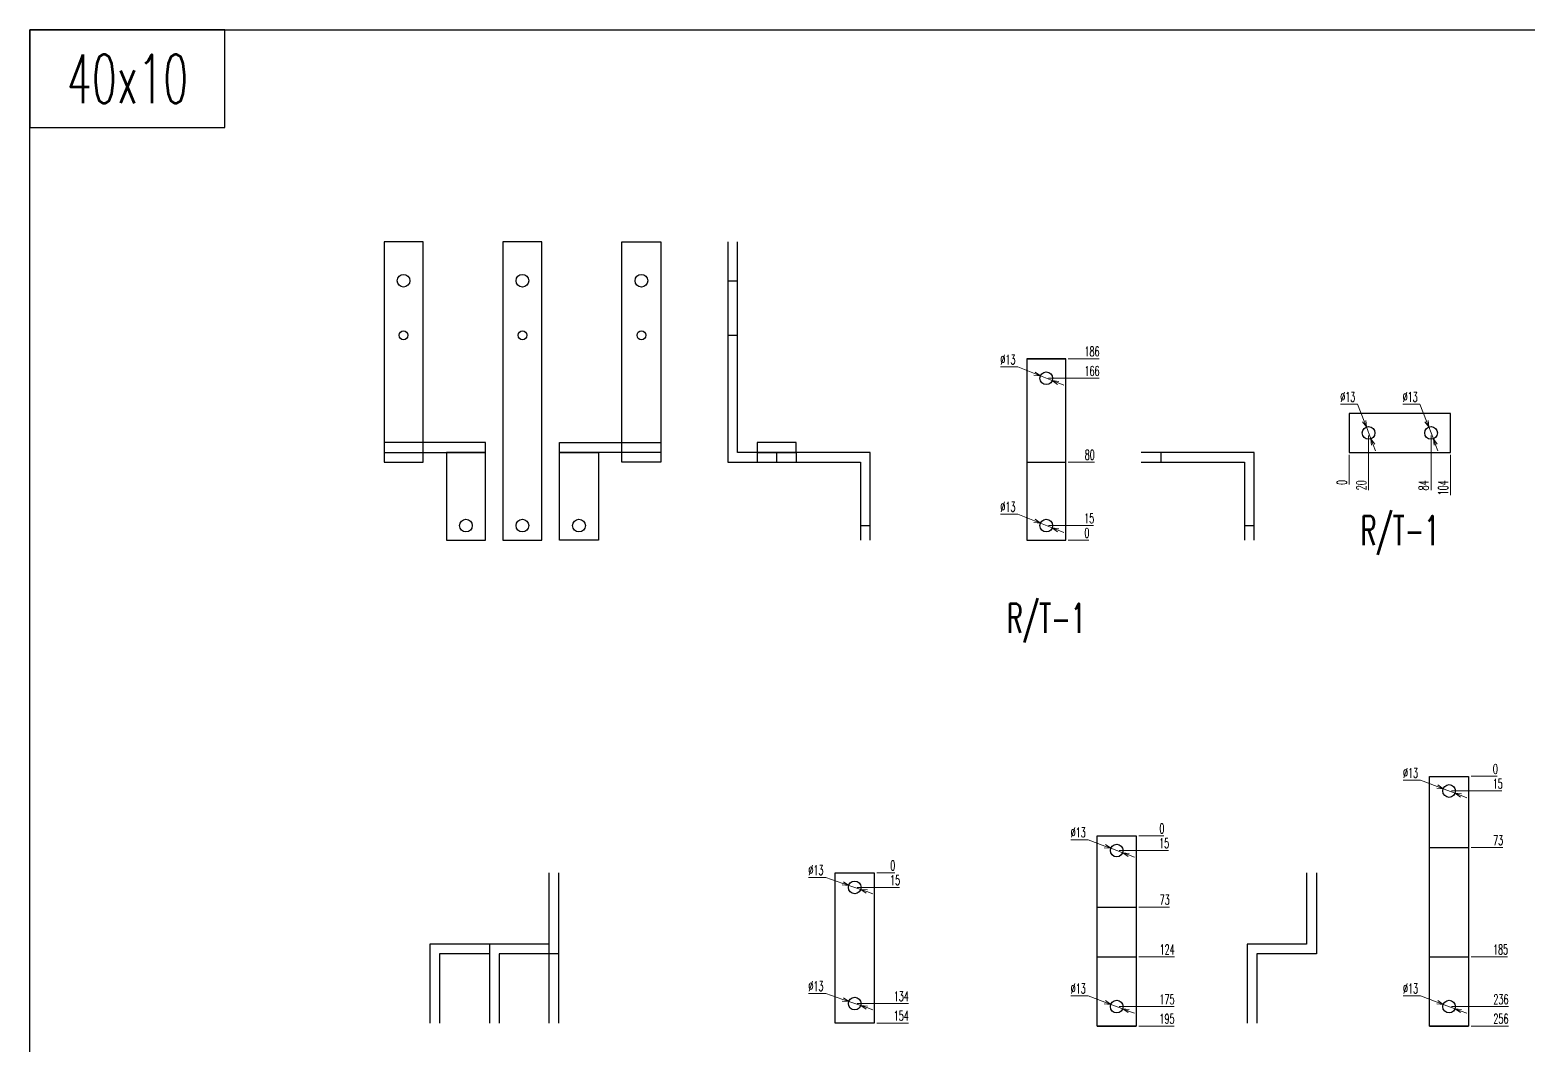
# Model space of a CAD drawing. Header units: millimetres. Extents: x 28713 to 59118, y -54378 to -19615.
# Drawn here: x 37400 to 38935, y -20655 to -19615 of the extents above; entities that cross this region are included whole.
import ezdxf
from ezdxf.enums import TextEntityAlignment as Align

# ---------------------------------------------------------------- set-up
doc = ezdxf.new("R2010")
doc.units = ezdxf.units.MM
doc.header["$LTSCALE"] = 3
doc.layers.add('@.VISIBLE', color=7, linetype='Continuous')
doc.styles.add('Ann_w01', font='romans.shx', dxfattribs={"width": 0.6, "bigfont": 'chineset.shx'})
doc.dimstyles.new('Dim 01_SC05', dxfattribs={"dimscale": 5, "dimtxt": 2, "dimasz": 1.3, "dimexe": 0.5, "dimexo": 0.5, "dimgap": 0.5, "dimtad": 1, "dimtoh": 1, "dimdec": 1, "dimzin": 12, "dimdsep": 46, "dimtxsty": 'Ann_w01', "dimblk": 'OPEN30', "dimcen": 1.5, "dimclrd": 6, "dimclre": 6, "dimclrt": 3, "dimadec": 1, "dimazin": 3, "dimtm": 1e-09, "dimtfac": 1, "dimtdec": 1, "dimtmove": 0, "dimatfit": 3, "dimldrblk": 'OPEN30', "dimfxl": 1, "dimtolj": 1, "dimlwd": 20, "dimlwe": 20, "dimarcsym": 0})

# ---------------------------------------------------------------- blocks, each defined once
blk = doc.blocks.new('*D426')
at = {"color": 6, "lineweight": 20, "transparency": 16777216}
blk.add_line((38464.7, -20138.4), (38485.9, -20138.4), dxfattribs=at)
at = {"layer": 'Defpoints', "color": 0, "transparency": 16777216}
for p in [(38442.2, -20138.4), (38462.2, -20138.4), (38479.4, -20138.4)]:
    blk.add_point(p, dxfattribs=at)
at = {"color": 3, "transparency": 16777216, "insert": (38483.9, -20130.9), "char_height": 10, "attachment_point": 5, "style": 'Ann_w01'}
blk.add_mtext('\\A1;0', dxfattribs=at)
blk = doc.blocks.new('_Open30')
at = {"color": 0, "linetype": 'ByBlock', "lineweight": -2}
for p, q in [((-1, 0.27), (0, 0)), ((0, 0), (-1, -0.27)), ((0, 0), (-1, 0))]:
    blk.add_line(p, q, dxfattribs=at)
blk = doc.blocks.new('*D427')
at = {"color": 6, "lineweight": 20, "transparency": 16777216}
blk.add_line((38444.7, -20123.4), (38490.8, -20123.4), dxfattribs=at)
at = {"layer": 'Defpoints', "color": 0, "transparency": 16777216}
for p in [(38442.2, -20123.4), (38479.4, -20123.4), (38442.2, -20138.4)]:
    blk.add_point(p, dxfattribs=at)
at = {"color": 3, "transparency": 16777216, "insert": (38486.3, -20115.9), "char_height": 10, "attachment_point": 5, "style": 'Ann_w01'}
blk.add_mtext('\\A1;15', dxfattribs=at)
blk = doc.blocks.new('*D428')
at = {"color": 6, "lineweight": 20, "transparency": 16777216}
blk.add_line((38464.7, -20058.4), (38491.6, -20058.4), dxfattribs=at)
at = {"layer": 'Defpoints', "color": 0, "transparency": 16777216}
for p in [(38462.2, -20058.4), (38479.4, -20058.4), (38442.2, -20138.4)]:
    blk.add_point(p, dxfattribs=at)
at = {"color": 3, "transparency": 16777216, "insert": (38486.8, -20050.9), "char_height": 10, "attachment_point": 5, "style": 'Ann_w01'}
blk.add_mtext('\\A1;80', dxfattribs=at)
blk = doc.blocks.new('*D429')
at = {"color": 6, "lineweight": 20, "transparency": 16777216}
blk.add_line((38444.7, -19972.4), (38496.5, -19972.4), dxfattribs=at)
at = {"layer": 'Defpoints', "color": 0, "transparency": 16777216}
for p in [(38442.2, -19972.4), (38479.4, -19972.4), (38442.2, -20138.4)]:
    blk.add_point(p, dxfattribs=at)
at = {"color": 3, "transparency": 16777216, "insert": (38489.2, -19964.9), "char_height": 10, "attachment_point": 5, "style": 'Ann_w01'}
blk.add_mtext('\\A1;166', dxfattribs=at)
blk = doc.blocks.new('*D430')
at = {"color": 6, "lineweight": 20, "transparency": 16777216}
blk.add_line((38464.7, -19952.4), (38496.5, -19952.4), dxfattribs=at)
at = {"layer": 'Defpoints', "color": 0, "transparency": 16777216}
for p in [(38462.2, -19952.4), (38479.4, -19952.4), (38442.2, -20138.4)]:
    blk.add_point(p, dxfattribs=at)
at = {"color": 3, "transparency": 16777216, "insert": (38489.2, -19944.9), "char_height": 10, "attachment_point": 5, "style": 'Ann_w01'}
blk.add_mtext('\\A1;186', dxfattribs=at)
blk = doc.blocks.new('*D431')
at = {"color": 6, "lineweight": 20, "transparency": 16777216}
for p, q in [((38395.3, -19960.7), (38413, -19960.7)), ((38413, -19960.7), (38430.2, -19967.6)), ((38448.3, -19974.8), (38436.2, -19970)), ((38454.3, -19977.2), (38460.4, -19979.6))]:
    blk.add_line(p, q, dxfattribs=at)
at = {"layer": 'Defpoints', "color": 0, "transparency": 16777216}
for p in [(38436.2, -19970), (38448.3, -19974.8)]:
    blk.add_point(p, dxfattribs=at)
at = {"color": 6, "lineweight": 20, "transparency": 16777216, "xscale": 6.5, "yscale": 6.5, "zscale": 6.5}
for p, rotation in [((38436.2, -19970), 338.2641134845895), ((38448.3, -19974.8), 158.2641134845896)]:
    blk.add_blockref('_Open30', p, dxfattribs=dict(at, rotation=rotation))
at = {"color": 3, "transparency": 16777216, "insert": (38402.9, -19953.2), "char_height": 10, "attachment_point": 5, "style": 'Ann_w01'}
blk.add_mtext('\\A1;∅13', dxfattribs=at)
blk = doc.blocks.new('*D432')
at = {"color": 6, "lineweight": 20, "transparency": 16777216}
for p, q in [((38395.3, -20111.7), (38413, -20111.7)), ((38413, -20111.7), (38430.2, -20118.6)), ((38448.3, -20125.8), (38436.2, -20121)), ((38454.3, -20128.2), (38460.4, -20130.6))]:
    blk.add_line(p, q, dxfattribs=at)
at = {"layer": 'Defpoints', "color": 0, "transparency": 16777216}
for p in [(38436.2, -20121), (38448.3, -20125.8)]:
    blk.add_point(p, dxfattribs=at)
at = {"color": 6, "lineweight": 20, "transparency": 16777216, "xscale": 6.5, "yscale": 6.5, "zscale": 6.5}
for p, rotation in [((38436.2, -20121), 338.26411348453), ((38448.3, -20125.8), 158.26411348453)]:
    blk.add_blockref('_Open30', p, dxfattribs=dict(at, rotation=rotation))
at = {"color": 3, "transparency": 16777216, "insert": (38402.9, -20104.2), "char_height": 10, "attachment_point": 5, "style": 'Ann_w01'}
blk.add_mtext('\\A1;∅13', dxfattribs=at)
blk = doc.blocks.new('*D433')
at = {"color": 6, "lineweight": 20, "transparency": 16777216}
blk.add_line((38752.9, -20050.9), (38752.9, -20081.2), dxfattribs=at)
at = {"layer": 'Defpoints', "color": 0, "transparency": 16777216}
for p in [(38752.9, -20028.4), (38752.9, -20048.4), (38752.9, -20074.7)]:
    blk.add_point(p, dxfattribs=at)
at = {"color": 3, "transparency": 16777216, "insert": (38745.4, -20079.2), "char_height": 10, "attachment_point": 5, "rotation": 90, "style": 'Ann_w01'}
blk.add_mtext('\\A1;0', dxfattribs=at)
blk = doc.blocks.new('*D434')
at = {"color": 6, "lineweight": 20, "transparency": 16777216}
blk.add_line((38772.9, -20030.9), (38772.9, -20087), dxfattribs=at)
at = {"layer": 'Defpoints', "color": 0, "transparency": 16777216}
for p in [(38752.9, -20028.4), (38772.9, -20028.4), (38772.9, -20074.7)]:
    blk.add_point(p, dxfattribs=at)
at = {"color": 3, "transparency": 16777216, "insert": (38765.4, -20082.1), "char_height": 10, "attachment_point": 5, "rotation": 90, "style": 'Ann_w01'}
blk.add_mtext('\\A1;20', dxfattribs=at)
blk = doc.blocks.new('*D435')
at = {"color": 6, "lineweight": 20, "transparency": 16777216}
blk.add_line((38836.9, -20030.9), (38836.9, -20087.2), dxfattribs=at)
at = {"layer": 'Defpoints', "color": 0, "transparency": 16777216}
for p in [(38752.9, -20028.4), (38836.9, -20028.4), (38836.9, -20074.7)]:
    blk.add_point(p, dxfattribs=at)
at = {"color": 3, "transparency": 16777216, "insert": (38829.4, -20082.2), "char_height": 10, "attachment_point": 5, "rotation": 90, "style": 'Ann_w01'}
blk.add_mtext('\\A1;84', dxfattribs=at)
blk = doc.blocks.new('*D436')
at = {"color": 6, "lineweight": 20, "transparency": 16777216}
blk.add_line((38856.9, -20050.9), (38856.9, -20092.1), dxfattribs=at)
at = {"layer": 'Defpoints', "color": 0, "transparency": 16777216}
for p in [(38752.9, -20028.4), (38856.9, -20048.4), (38856.9, -20074.7)]:
    blk.add_point(p, dxfattribs=at)
at = {"color": 3, "transparency": 16777216, "insert": (38849.4, -20084.7), "char_height": 10, "attachment_point": 5, "rotation": 90, "style": 'Ann_w01'}
blk.add_mtext('\\A1;104', dxfattribs=at)
blk = doc.blocks.new('*D437')
at = {"color": 6, "lineweight": 20, "transparency": 16777216}
for p, q in [((38807.9, -19999), (38825.5, -19999)), ((38825.5, -19999), (38832.2, -20016.3)), ((38839.3, -20034.4), (38834.6, -20022.3)), ((38841.6, -20040.5), (38843.9, -20046.6))]:
    blk.add_line(p, q, dxfattribs=at)
at = {"layer": 'Defpoints', "color": 0, "transparency": 16777216}
for p in [(38834.6, -20022.3), (38839.3, -20034.4)]:
    blk.add_point(p, dxfattribs=at)
at = {"color": 6, "lineweight": 20, "transparency": 16777216, "xscale": 6.5, "yscale": 6.5, "zscale": 6.5}
for p, rotation in [((38834.6, -20022.3), 291.1719152268982), ((38839.3, -20034.4), 111.1719152268982)]:
    blk.add_blockref('_Open30', p, dxfattribs=dict(at, rotation=rotation))
at = {"color": 3, "transparency": 16777216, "insert": (38815.5, -19991.5), "char_height": 10, "attachment_point": 5, "style": 'Ann_w01'}
blk.add_mtext('\\A1;∅13', dxfattribs=at)
blk = doc.blocks.new('*D438')
at = {"color": 6, "lineweight": 20, "transparency": 16777216}
for p, q in [((38743.9, -19999), (38761.5, -19999)), ((38761.5, -19999), (38768.2, -20016.3)), ((38775.3, -20034.4), (38770.6, -20022.3)), ((38777.6, -20040.5), (38779.9, -20046.6))]:
    blk.add_line(p, q, dxfattribs=at)
at = {"layer": 'Defpoints', "color": 0, "transparency": 16777216}
for p in [(38770.6, -20022.3), (38775.3, -20034.4)]:
    blk.add_point(p, dxfattribs=at)
at = {"color": 6, "lineweight": 20, "transparency": 16777216, "xscale": 6.5, "yscale": 6.5, "zscale": 6.5}
for p, rotation in [((38770.6, -20022.3), 291.1719152270506), ((38775.3, -20034.4), 111.1719152270506)]:
    blk.add_blockref('_Open30', p, dxfattribs=dict(at, rotation=rotation))
at = {"color": 3, "transparency": 16777216, "insert": (38751.5, -19991.5), "char_height": 10, "attachment_point": 5, "style": 'Ann_w01'}
blk.add_mtext('\\A1;∅13', dxfattribs=at)
blk = doc.blocks.new('*D466')
at = {"color": 6, "lineweight": 20, "transparency": 16777216}
blk.add_line((38268.3, -20633.3), (38300.9, -20633.3), dxfattribs=at)
at = {"layer": 'Defpoints', "color": 0, "transparency": 16777216}
for p in [(38245.8, -20479.3), (38265.8, -20633.3), (38283.5, -20633.3)]:
    blk.add_point(p, dxfattribs=at)
at = {"color": 3, "transparency": 16777216, "insert": (38293.5, -20625.8), "char_height": 10, "attachment_point": 5, "style": 'Ann_w01'}
blk.add_mtext('\\A1;154', dxfattribs=at)
blk = doc.blocks.new('*D467')
at = {"color": 6, "lineweight": 20, "transparency": 16777216}
blk.add_line((38248.3, -20613.3), (38300.9, -20613.3), dxfattribs=at)
at = {"layer": 'Defpoints', "color": 0, "transparency": 16777216}
for p in [(38245.8, -20479.3), (38245.8, -20613.3), (38283.5, -20613.3)]:
    blk.add_point(p, dxfattribs=at)
at = {"color": 3, "transparency": 16777216, "insert": (38293.5, -20605.8), "char_height": 10, "attachment_point": 5, "style": 'Ann_w01'}
blk.add_mtext('\\A1;134', dxfattribs=at)
blk = doc.blocks.new('*D468')
at = {"color": 6, "lineweight": 20, "transparency": 16777216}
blk.add_line((38248.3, -20494.3), (38291.6, -20494.3), dxfattribs=at)
at = {"layer": 'Defpoints', "color": 0, "transparency": 16777216}
for p in [(38245.8, -20479.3), (38245.8, -20494.3), (38280.3, -20494.3)]:
    blk.add_point(p, dxfattribs=at)
at = {"color": 3, "transparency": 16777216, "insert": (38287.2, -20486.8), "char_height": 10, "attachment_point": 5, "style": 'Ann_w01'}
blk.add_mtext('\\A1;15', dxfattribs=at)
blk = doc.blocks.new('*D469')
at = {"color": 6, "lineweight": 20, "transparency": 16777216}
blk.add_line((38268.3, -20479.3), (38286.8, -20479.3), dxfattribs=at)
at = {"layer": 'Defpoints', "color": 0, "transparency": 16777216}
for p in [(38245.8, -20479.3), (38265.8, -20479.3), (38280.3, -20479.3)]:
    blk.add_point(p, dxfattribs=at)
at = {"color": 3, "transparency": 16777216, "insert": (38284.8, -20471.8), "char_height": 10, "attachment_point": 5, "style": 'Ann_w01'}
blk.add_mtext('\\A1;0', dxfattribs=at)
blk = doc.blocks.new('*D470')
at = {"color": 6, "lineweight": 20, "transparency": 16777216}
for p, q in [((38198.4, -20484.1), (38216, -20484.1)), ((38216, -20484.1), (38233.5, -20490.1)), ((38252, -20496.4), (38239.7, -20492.2)), ((38258.1, -20498.6), (38264.3, -20500.7))]:
    blk.add_line(p, q, dxfattribs=at)
at = {"layer": 'Defpoints', "color": 0, "transparency": 16777216}
for p in [(38239.7, -20492.2), (38252, -20496.4)]:
    blk.add_point(p, dxfattribs=at)
at = {"color": 6, "lineweight": 20, "transparency": 16777216, "xscale": 6.5, "yscale": 6.5, "zscale": 6.5}
for p, rotation in [((38239.7, -20492.2), 340.9699096450855), ((38252, -20496.4), 160.9699096450855)]:
    blk.add_blockref('_Open30', p, dxfattribs=dict(at, rotation=rotation))
at = {"color": 3, "transparency": 16777216, "insert": (38206, -20476.6), "char_height": 10, "attachment_point": 5, "style": 'Ann_w01'}
blk.add_mtext('\\A1;∅13', dxfattribs=at)
blk = doc.blocks.new('*D471')
at = {"color": 6, "lineweight": 20, "transparency": 16777216}
for p, q in [((38198.4, -20603), (38216.1, -20603)), ((38216.1, -20603), (38233.5, -20609.1)), ((38252, -20615.4), (38239.7, -20611.2)), ((38258.1, -20617.5), (38264.3, -20619.7))]:
    blk.add_line(p, q, dxfattribs=at)
at = {"layer": 'Defpoints', "color": 0, "transparency": 16777216}
for p in [(38239.7, -20611.2), (38252, -20615.4)]:
    blk.add_point(p, dxfattribs=at)
at = {"color": 6, "lineweight": 20, "transparency": 16777216, "xscale": 6.5, "yscale": 6.5, "zscale": 6.5}
for p, rotation in [((38239.7, -20611.2), 340.9699096451148), ((38252, -20615.4), 160.9699096451148)]:
    blk.add_blockref('_Open30', p, dxfattribs=dict(at, rotation=rotation))
at = {"color": 3, "transparency": 16777216, "insert": (38206, -20595.5), "char_height": 10, "attachment_point": 5, "style": 'Ann_w01'}
blk.add_mtext('\\A1;∅13', dxfattribs=at)
blk = doc.blocks.new('*D475')
at = {"color": 6, "lineweight": 20, "transparency": 16777216}
blk.add_line((38537.1, -20636.4), (38573.4, -20636.4), dxfattribs=at)
at = {"layer": 'Defpoints', "color": 0, "transparency": 16777216}
for p in [(38514.6, -20441.4), (38534.6, -20636.4), (38556.3, -20636.4)]:
    blk.add_point(p, dxfattribs=at)
at = {"color": 3, "transparency": 16777216, "insert": (38566.1, -20628.9), "char_height": 10, "attachment_point": 5, "style": 'Ann_w01'}
blk.add_mtext('\\A1;195', dxfattribs=at)
blk = doc.blocks.new('*D476')
at = {"color": 6, "lineweight": 20, "transparency": 16777216}
blk.add_line((38517.1, -20616.5), (38573.4, -20616.5), dxfattribs=at)
at = {"layer": 'Defpoints', "color": 0, "transparency": 16777216}
for p in [(38514.6, -20441.4), (38514.6, -20616.5), (38556.3, -20616.5)]:
    blk.add_point(p, dxfattribs=at)
at = {"color": 3, "transparency": 16777216, "insert": (38566.1, -20609), "char_height": 10, "attachment_point": 5, "style": 'Ann_w01'}
blk.add_mtext('\\A1;175', dxfattribs=at)
blk = doc.blocks.new('*D477')
at = {"color": 6, "lineweight": 20, "transparency": 16777216}
blk.add_line((38537.1, -20565.4), (38573.7, -20565.4), dxfattribs=at)
at = {"layer": 'Defpoints', "color": 0, "transparency": 16777216}
for p in [(38514.6, -20441.4), (38534.6, -20565.4), (38556.3, -20565.4)]:
    blk.add_point(p, dxfattribs=at)
at = {"color": 3, "transparency": 16777216, "insert": (38566.2, -20557.9), "char_height": 10, "attachment_point": 5, "style": 'Ann_w01'}
blk.add_mtext('\\A1;124', dxfattribs=at)
blk = doc.blocks.new('*D478')
at = {"color": 6, "lineweight": 20, "transparency": 16777216}
blk.add_line((38537.1, -20514.4), (38568.5, -20514.4), dxfattribs=at)
at = {"layer": 'Defpoints', "color": 0, "transparency": 16777216}
for p in [(38514.6, -20441.4), (38534.6, -20514.4), (38556.3, -20514.4)]:
    blk.add_point(p, dxfattribs=at)
at = {"color": 3, "transparency": 16777216, "insert": (38563.7, -20506.9), "char_height": 10, "attachment_point": 5, "style": 'Ann_w01'}
blk.add_mtext('\\A1;73', dxfattribs=at)
blk = doc.blocks.new('*D479')
at = {"color": 6, "lineweight": 20, "transparency": 16777216}
blk.add_line((38517.1, -20456.4), (38567.7, -20456.4), dxfattribs=at)
at = {"layer": 'Defpoints', "color": 0, "transparency": 16777216}
for p in [(38514.6, -20441.4), (38514.6, -20456.4), (38556.3, -20456.4)]:
    blk.add_point(p, dxfattribs=at)
at = {"color": 3, "transparency": 16777216, "insert": (38563.2, -20448.9), "char_height": 10, "attachment_point": 5, "style": 'Ann_w01'}
blk.add_mtext('\\A1;15', dxfattribs=at)
blk = doc.blocks.new('*D480')
at = {"color": 6, "lineweight": 20, "transparency": 16777216}
blk.add_line((38537.1, -20441.4), (38562.8, -20441.4), dxfattribs=at)
at = {"layer": 'Defpoints', "color": 0, "transparency": 16777216}
for p in [(38514.6, -20441.4), (38534.6, -20441.4), (38556.3, -20441.4)]:
    blk.add_point(p, dxfattribs=at)
at = {"color": 3, "transparency": 16777216, "insert": (38560.8, -20433.9), "char_height": 10, "attachment_point": 5, "style": 'Ann_w01'}
blk.add_mtext('\\A1;0', dxfattribs=at)
blk = doc.blocks.new('*D481')
at = {"color": 6, "lineweight": 20, "transparency": 16777216}
for p, q in [((38467.4, -20445.4), (38485.1, -20445.4)), ((38485.1, -20445.4), (38502.4, -20451.9)), ((38520.7, -20458.7), (38508.5, -20454.2)), ((38526.7, -20461), (38532.8, -20463.3))]:
    blk.add_line(p, q, dxfattribs=at)
at = {"layer": 'Defpoints', "color": 0, "transparency": 16777216}
for p in [(38508.5, -20454.2), (38520.7, -20458.7)]:
    blk.add_point(p, dxfattribs=at)
at = {"color": 6, "lineweight": 20, "transparency": 16777216, "xscale": 6.5, "yscale": 6.5, "zscale": 6.5}
for p, rotation in [((38508.5, -20454.2), 339.4676847254164), ((38520.7, -20458.7), 159.4676847254164)]:
    blk.add_blockref('_Open30', p, dxfattribs=dict(at, rotation=rotation))
at = {"color": 3, "transparency": 16777216, "insert": (38475, -20437.9), "char_height": 10, "attachment_point": 5, "style": 'Ann_w01'}
blk.add_mtext('\\A1;∅13', dxfattribs=at)
blk = doc.blocks.new('*D482')
at = {"color": 6, "lineweight": 20, "transparency": 16777216}
for p, q in [((38467.4, -20605.4), (38485.1, -20605.4)), ((38485.1, -20605.4), (38502.4, -20611.9)), ((38520.7, -20618.7), (38508.5, -20614.2)), ((38526.7, -20621), (38532.8, -20623.3))]:
    blk.add_line(p, q, dxfattribs=at)
at = {"layer": 'Defpoints', "color": 0, "transparency": 16777216}
for p in [(38508.5, -20614.2), (38520.7, -20618.7)]:
    blk.add_point(p, dxfattribs=at)
at = {"color": 6, "lineweight": 20, "transparency": 16777216, "xscale": 6.5, "yscale": 6.5, "zscale": 6.5}
for p, rotation in [((38508.5, -20614.2), 339.4676847253714), ((38520.7, -20618.7), 159.4676847253715)]:
    blk.add_blockref('_Open30', p, dxfattribs=dict(at, rotation=rotation))
at = {"color": 3, "transparency": 16777216, "insert": (38475, -20597.9), "char_height": 10, "attachment_point": 5, "style": 'Ann_w01'}
blk.add_mtext('\\A1;∅13', dxfattribs=at)
blk = doc.blocks.new('*D484')
at = {"color": 6, "lineweight": 20, "transparency": 16777216}
blk.add_line((38878, -20636.4), (38916.3, -20636.4), dxfattribs=at)
at = {"layer": 'Defpoints', "color": 0, "transparency": 16777216}
for p in [(38855.5, -20380.4), (38875.5, -20636.4), (38898.4, -20636.4)]:
    blk.add_point(p, dxfattribs=at)
at = {"color": 3, "transparency": 16777216, "insert": (38908.6, -20628.9), "char_height": 10, "attachment_point": 5, "style": 'Ann_w01'}
blk.add_mtext('\\A1;256', dxfattribs=at)
blk = doc.blocks.new('*D485')
at = {"color": 6, "lineweight": 20, "transparency": 16777216}
blk.add_line((38858, -20616.5), (38916.3, -20616.5), dxfattribs=at)
at = {"layer": 'Defpoints', "color": 0, "transparency": 16777216}
for p in [(38855.5, -20380.4), (38855.5, -20616.5), (38898.4, -20616.5)]:
    blk.add_point(p, dxfattribs=at)
at = {"color": 3, "transparency": 16777216, "insert": (38908.6, -20609), "char_height": 10, "attachment_point": 5, "style": 'Ann_w01'}
blk.add_mtext('\\A1;236', dxfattribs=at)
blk = doc.blocks.new('*D486')
at = {"color": 6, "lineweight": 20, "transparency": 16777216}
blk.add_line((38878, -20565.4), (38915.4, -20565.4), dxfattribs=at)
at = {"layer": 'Defpoints', "color": 0, "transparency": 16777216}
for p in [(38855.5, -20380.4), (38875.5, -20565.4), (38898.4, -20565.4)]:
    blk.add_point(p, dxfattribs=at)
at = {"color": 3, "transparency": 16777216, "insert": (38908.2, -20557.9), "char_height": 10, "attachment_point": 5, "style": 'Ann_w01'}
blk.add_mtext('\\A1;185', dxfattribs=at)
blk = doc.blocks.new('*D487')
at = {"color": 6, "lineweight": 20, "transparency": 16777216}
blk.add_line((38878, -20453.4), (38910.6, -20453.4), dxfattribs=at)
at = {"layer": 'Defpoints', "color": 0, "transparency": 16777216}
for p in [(38855.5, -20380.4), (38875.5, -20453.4), (38898.4, -20453.4)]:
    blk.add_point(p, dxfattribs=at)
at = {"color": 3, "transparency": 16777216, "insert": (38905.7, -20445.9), "char_height": 10, "attachment_point": 5, "style": 'Ann_w01'}
blk.add_mtext('\\A1;73', dxfattribs=at)
blk = doc.blocks.new('*D488')
at = {"color": 6, "lineweight": 20, "transparency": 16777216}
blk.add_line((38858, -20395.4), (38909.7, -20395.4), dxfattribs=at)
at = {"layer": 'Defpoints', "color": 0, "transparency": 16777216}
for p in [(38855.5, -20380.4), (38855.5, -20395.4), (38898.4, -20395.4)]:
    blk.add_point(p, dxfattribs=at)
at = {"color": 3, "transparency": 16777216, "insert": (38905.3, -20387.9), "char_height": 10, "attachment_point": 5, "style": 'Ann_w01'}
blk.add_mtext('\\A1;15', dxfattribs=at)
blk = doc.blocks.new('*D489')
at = {"color": 6, "lineweight": 20, "transparency": 16777216}
blk.add_line((38878, -20380.4), (38904.9, -20380.4), dxfattribs=at)
at = {"layer": 'Defpoints', "color": 0, "transparency": 16777216}
for p in [(38855.5, -20380.4), (38875.5, -20380.4), (38898.4, -20380.4)]:
    blk.add_point(p, dxfattribs=at)
at = {"color": 3, "transparency": 16777216, "insert": (38902.9, -20372.9), "char_height": 10, "attachment_point": 5, "style": 'Ann_w01'}
blk.add_mtext('\\A1;0', dxfattribs=at)
blk = doc.blocks.new('*D490')
at = {"color": 6, "lineweight": 20, "transparency": 16777216}
for p, q in [((38808.4, -20384.4), (38826, -20384.4)), ((38826, -20384.4), (38843.3, -20390.9)), ((38861.6, -20397.7), (38849.4, -20393.2)), ((38867.7, -20400), (38873.8, -20402.3))]:
    blk.add_line(p, q, dxfattribs=at)
at = {"layer": 'Defpoints', "color": 0, "transparency": 16777216}
for p in [(38849.4, -20393.2), (38861.6, -20397.7)]:
    blk.add_point(p, dxfattribs=at)
at = {"color": 6, "lineweight": 20, "transparency": 16777216, "xscale": 6.5, "yscale": 6.5, "zscale": 6.5}
for p, rotation in [((38849.4, -20393.2), 339.4676847254501), ((38861.6, -20397.7), 159.4676847254501)]:
    blk.add_blockref('_Open30', p, dxfattribs=dict(at, rotation=rotation))
at = {"color": 3, "transparency": 16777216, "insert": (38815.9, -20376.9), "char_height": 10, "attachment_point": 5, "style": 'Ann_w01'}
blk.add_mtext('\\A1;∅13', dxfattribs=at)
blk = doc.blocks.new('*D493')
at = {"color": 6, "lineweight": 20, "transparency": 16777216}
for p, q in [((38808.4, -20605.4), (38826, -20605.4)), ((38826, -20605.4), (38843.3, -20611.9)), ((38861.6, -20618.7), (38849.4, -20614.2)), ((38867.7, -20621), (38873.8, -20623.3))]:
    blk.add_line(p, q, dxfattribs=at)
at = {"layer": 'Defpoints', "color": 0, "transparency": 16777216}
for p in [(38849.4, -20614.2), (38861.6, -20618.7)]:
    blk.add_point(p, dxfattribs=at)
at = {"color": 6, "lineweight": 20, "transparency": 16777216, "xscale": 6.5, "yscale": 6.5, "zscale": 6.5}
for p, rotation in [((38849.4, -20614.2), 339.4676847253602), ((38861.6, -20618.7), 159.4676847253602)]:
    blk.add_blockref('_Open30', p, dxfattribs=dict(at, rotation=rotation))
at = {"color": 3, "transparency": 16777216, "insert": (38815.9, -20597.9), "char_height": 10, "attachment_point": 5, "style": 'Ann_w01'}
blk.add_mtext('\\A1;∅13', dxfattribs=at)

msp = doc.modelspace()

# ---------------------------------------------------------------- linework, layer by layer
for p, q in [((38115.64, -19872.4), (38125.64, -19872.4)), ((38115.64, -19928.37), (38125.64, -19928.37)), ((38145.64, -20048.37), (38145.64, -20058.37)), ((38165.64, -20048.37), (38165.64, -20058.37)), ((38185.64, -20048.37), (38185.64, -20058.37)), ((38559.64, -20048.37), (38559.64, -20058.37)), ((38251.64, -20123.37), (38261.64, -20123.37)), ((38645.64, -20123.37), (38655.64, -20123.37))]:
    msp.add_line(p, q)
at = {"color": 4}
for p, q in [((38835.5, -20380.44), (38875.5, -20380.44)), ((38835.5, -20453.44), (38875.5, -20453.44)), ((38835.5, -20565.44), (38875.5, -20565.44)), ((38835.5, -20636.44), (38875.5, -20636.44))]:
    msp.add_line(p, q, dxfattribs=at)
for points in [[(37399.76, -19615.37), (40428.25, -19615.37), (40428.25, -23854.84), (37399.76, -23854.84)], [(37399.76, -19715.37), (37599.76, -19715.37), (37599.76, -19615.37), (37399.76, -19615.37)]]:
    msp.add_lwpolyline(points, close=True)
msp.add_lwpolyline([(38835.5, -20380.44), (38875.5, -20380.44), (38875.5, -20636.44), (38835.5, -20636.44)], close=True, dxfattribs=at)
at = {"color": 2}
for points in [[(37931.98, -20479.37), (37931.98, -20552.37), (37870.98, -20552.37), (37870.98, -20633.37)], [(37941.98, -20479.37), (37941.98, -20562.37), (37880.98, -20562.37), (37880.98, -20633.37)], [(38709.3, -20479.37), (38709.3, -20552.37), (38648.3, -20552.37), (38648.3, -20633.37)], [(38719.3, -20479.37), (38719.3, -20562.37), (38658.3, -20562.37), (38658.3, -20633.37)]]:
    msp.add_lwpolyline(points, dxfattribs=at)
at = {"color": 1}
for points in [[(37931.98, -20479.37), (37931.98, -20633.37)], [(37941.98, -20479.37), (37941.98, -20633.37)]]:
    msp.add_lwpolyline(points, dxfattribs=at)
at = {"color": 4}
for points in [[(37870.98, -20552.37), (37809.98, -20552.37), (37809.98, -20633.37)], [(37870.98, -20562.37), (37819.98, -20562.37), (37819.98, -20633.37)]]:
    msp.add_lwpolyline(points, dxfattribs=at)
for centre in [(38855.5, -20395.44), (38855.5, -20616.46)]:
    msp.add_circle(centre, 6.5, dxfattribs=at)
at = {"layer": '@.VISIBLE', "color": 1}
for p, q in [((38422.24, -19952.37), (38462.24, -19952.37)), ((37762.95, -20038.37), (37762.95, -20048.37)), ((38422.24, -20058.37), (38462.24, -20058.37)), ((38422.24, -20138.37), (38462.24, -20138.37))]:
    msp.add_line(p, q, dxfattribs=at)
at = {"layer": '@.VISIBLE', "color": 4}
msp.add_line((38046.95, -20038.37), (38046.95, -20048.37), dxfattribs=at)
at = {"layer": '@.VISIBLE', "color": 2}
for p, q in [((38494.57, -20441.44), (38534.57, -20441.44)), ((38494.57, -20514.44), (38534.57, -20514.44)), ((38494.57, -20565.44), (38534.57, -20565.44)), ((38494.57, -20636.44), (38534.57, -20636.44))]:
    msp.add_line(p, q, dxfattribs=at)
at = {"layer": '@.VISIBLE', "color": 1}
for points in [[(37762.95, -20058.37), (37802.95, -20058.37), (37802.95, -19832.4), (37762.95, -19832.4)], [(38422.24, -20138.37), (38462.24, -20138.37), (38462.24, -19952.37), (38422.24, -19952.37)], [(38752.91, -20048.37), (38856.91, -20048.37), (38856.91, -20008.37), (38752.91, -20008.37)], [(37762.95, -20048.37), (37866.95, -20048.37), (37866.95, -20038.37), (37762.95, -20038.37)], [(38145.64, -20038.37), (38145.64, -20048.37), (38185.64, -20048.37), (38185.64, -20038.37)], [(37826.95, -20138.37), (37866.95, -20138.37), (37866.95, -20048.37), (37826.95, -20048.37)], [(38225.82, -20479.32), (38265.82, -20479.32), (38265.84, -20633.29), (38225.84, -20633.29)]]:
    msp.add_lwpolyline(points, close=True, dxfattribs=at)
at = {"layer": '@.VISIBLE', "color": 2}
for points in [[(37884.95, -20138.37), (37924.95, -20138.37), (37924.95, -19832.4), (37884.95, -19832.4)], [(38494.57, -20441.44), (38534.57, -20441.44), (38534.57, -20636.44), (38494.57, -20636.44)]]:
    msp.add_lwpolyline(points, close=True, dxfattribs=at)
at = {"layer": '@.VISIBLE', "color": 4}
for points in [[(38046.95, -20058.37), (38006.95, -20058.37), (38006.95, -19832.4), (38046.95, -19832.4)], [(38046.95, -20048.37), (37942.95, -20048.37), (37942.95, -20038.37), (38046.95, -20038.37)], [(37982.95, -20138.37), (37942.95, -20138.37), (37942.95, -20048.37), (37982.95, -20048.37)]]:
    msp.add_lwpolyline(points, close=True, dxfattribs=at)
at = {"layer": '@.VISIBLE', "color": 1}
for points in [[(38115.64, -19832.4), (38115.64, -20058.37), (38251.64, -20058.37), (38251.64, -20138.37)], [(38261.64, -20138.37), (38261.64, -20048.37), (38125.64, -20048.37), (38125.64, -19832.4)], [(38655.64, -20138.37), (38655.64, -20048.37), (38539.64, -20048.37)], [(38539.64, -20058.37), (38645.64, -20058.37), (38645.64, -20138.37)]]:
    msp.add_lwpolyline(points, dxfattribs=at)
for centre, radius in [((37782.95, -19872.4), 6.5), ((37782.95, -19928.37), 4.5), ((38442.24, -19972.37), 6.5), ((38772.91, -20028.37), 6.5), ((38836.91, -20028.37), 6.5), ((37846.95, -20123.37), 6.5), ((38442.24, -20123.37), 6.5), ((38245.82, -20494.32), 6.5), ((38245.83, -20613.29), 6.5)]:
    msp.add_circle(centre, radius, dxfattribs=at)
at = {"layer": '@.VISIBLE', "color": 2}
for centre, radius in [((37904.95, -19872.4), 6.5), ((37904.95, -19928.37), 4.5), ((37904.95, -20123.37), 6.5), ((38514.57, -20456.44), 6.5), ((38514.57, -20616.46), 6.5)]:
    msp.add_circle(centre, radius, dxfattribs=at)
at = {"layer": '@.VISIBLE', "color": 4}
for centre, radius in [((38026.95, -19872.4), 6.5), ((38026.95, -19928.37), 4.5), ((37962.95, -20123.37), 6.5)]:
    msp.add_circle(centre, radius, dxfattribs=at)

# ---------------------------------------------------------------- texts
at = {"color": 1, "style": 'Ann_w01', "width": 0.6}
msp.add_text('40x10', height=50, dxfattribs=at).set_placement((37499.76, -19665.37), align=Align.MIDDLE_CENTER)
at = {"style": 'Ann_w01', "width": 0.6}
for p in [(38804.91, -20128.37), (38442.24, -20218.37)]:
    msp.add_text('R/T-1', height=30, dxfattribs=at).set_placement(p, align=Align.MIDDLE_CENTER)

# ---------------------------------------------------------------- dimensions: what is measured, and where the dimension line sits
for p1, p2, picture, middle in [((38448.28, -19974.78), (38436.2, -19969.97), '*D431', (38402.91, -19960.71)), ((38775.25, -20034.43), (38770.56, -20022.31), '*D438', (38751.46, -19999)), ((38839.25, -20034.43), (38834.56, -20022.31), '*D437', (38815.46, -19999)), ((38448.28, -20125.78), (38436.2, -20120.97), '*D432', (38402.91, -20111.71)), ((38520.66, -20458.72), (38508.49, -20454.16), '*D481', (38475, -20445.4)), ((38251.97, -20496.44), (38239.68, -20492.21), '*D470', (38205.97, -20484.05)), ((38251.98, -20615.41), (38239.69, -20611.18), '*D471', (38205.98, -20603.02)), ((38520.66, -20618.74), (38508.49, -20614.18), '*D482', (38475, -20605.42))]:
    dim = msp.add_diameter_dim_2p(p1=p1, p2=p2, dimstyle='Dim 01_SC05')
    dim.commit()
    dim.dimension.update_dxf_attribs({"geometry": picture, "text_midpoint": middle, "dimtype": 163})
for feature_location, offset, dtype, origin, picture, middle in [((38462.24, -19952.37), (17.16, 0), 0, (38442.24, -20138.37), '*D430', (38489.18, -19944.87)), ((38442.24, -19972.37), (37.16, 0), 0, (38442.24, -20138.37), '*D429', (38489.18, -19964.87)), ((38752.90674367, -20048.37347494), (0, -26.37487569), 1, (38752.90674367, -20028.37347494), '*D433', (38745.40674367, -20079.24835063)), ((38772.91, -20028.37), (0, -46.37), 1, (38752.91, -20028.37), '*D434', (38765.41, -20082.11)), ((38836.91, -20028.37), (0, -46.37), 1, (38752.91, -20028.37), '*D435', (38829.41, -20082.25)), ((38856.91, -20048.37), (0, -26.37), 1, (38752.91, -20028.37), '*D436', (38849.41, -20084.68)), ((38462.24, -20058.37), (17.16, 0), 0, (38442.24, -20138.37), '*D428', (38486.76, -20050.87)), ((38442.24, -20123.37), (37.16, 0), 0, (38442.24, -20138.37), '*D427', (38486.33, -20115.87)), ((38462.2426246, -20138.37347494), (17.15569247, 0), 0, (38442.2426246, -20138.37347494), '*D426', (38483.89831707, -20130.87347494)), ((38534.57405246, -20441.43924618), (21.73999197, 0), 0, (38514.57405246, -20441.43924618), '*D480', (38560.81404443, -20433.93924618)), ((38534.57, -20636.44), (21.74, 0), 0, (38514.57, -20441.44), '*D475', (38566.1, -20628.94)), ((38514.57, -20616.46), (41.74, 0), 0, (38514.57, -20441.44), '*D476', (38566.1, -20608.96)), ((38534.57, -20565.44), (21.74, 0), 0, (38514.57, -20441.44), '*D477', (38566.24, -20557.94)), ((38534.57, -20514.44), (21.74, 0), 0, (38514.57, -20441.44), '*D478', (38563.67, -20506.94)), ((38514.57, -20456.44), (41.74, 0), 0, (38514.57, -20441.44), '*D479', (38563.24, -20448.94)), ((38265.82466046, -20479.31637837), (14.42650326, 0), 0, (38245.82466046, -20479.31637837), '*D469', (38284.75116372, -20471.81637837)), ((38265.84, -20633.29), (17.7, 0), 0, (38245.82, -20479.32), '*D466', (38293.47, -20625.79)), ((38245.83, -20613.29), (37.7, 0), 0, (38245.82, -20479.32), '*D467', (38293.47, -20605.79)), ((38245.82, -20494.32), (34.43, 0), 0, (38245.82, -20479.32), '*D468', (38287.18, -20486.82))]:
    dim = msp.add_ordinate_dim(feature_location=feature_location, offset=offset, dtype=dtype, origin=origin, dimstyle='Dim 01_SC05')
    dim.commit()
    dim.dimension.update_dxf_attribs({"geometry": picture, "text_midpoint": middle})
at = {"color": 4}
for p1, p2, picture, middle in [((38861.59, -20397.72), (38849.42, -20393.16), '*D490', (38815.93, -20384.4)), ((38861.59, -20618.74), (38849.41, -20614.18), '*D493', (38815.93, -20605.42))]:
    dim = msp.add_diameter_dim_2p(p1=p1, p2=p2, dimstyle='Dim 01_SC05', dxfattribs=at)
    dim.commit()
    dim.dimension.update_dxf_attribs({"geometry": picture, "text_midpoint": middle, "dimtype": 163})
for feature_location, offset, origin, picture, middle in [((38875.50241508, -20380.43924618), (22.86544833, 0), (38855.50241508, -20380.43924618), '*D489', (38902.86786341, -20372.93924618)), ((38875.5, -20636.44), (22.87, 0), (38855.5, -20380.44), '*D484', (38908.58, -20628.94)), ((38855.5, -20616.46), (42.87, 0), (38855.5, -20380.44), '*D485', (38908.58, -20608.96)), ((38875.5, -20565.44), (22.87, 0), (38855.5, -20380.44), '*D486', (38908.15, -20557.94)), ((38875.5, -20453.44), (22.87, 0), (38855.5, -20380.44), '*D487', (38905.73, -20445.94)), ((38855.5, -20395.44), (42.87, 0), (38855.5, -20380.44), '*D488', (38905.3, -20387.94))]:
    dim = msp.add_ordinate_dim(feature_location=feature_location, offset=offset, dtype=0, origin=origin, dimstyle='Dim 01_SC05', dxfattribs=at)
    dim.commit()
    dim.dimension.update_dxf_attribs({"geometry": picture, "text_midpoint": middle})

doc.saveas('drawing.dxf')
